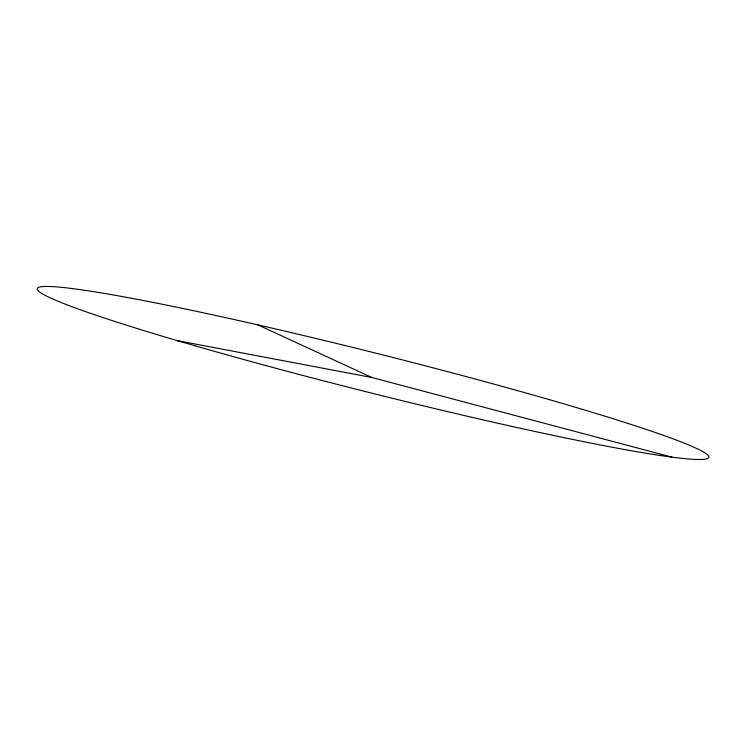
<?xml version="1.0" encoding="UTF-8"?>
<svg xmlns="http://www.w3.org/2000/svg" width="746" height="746" viewBox="0 0 746 746"><rect width="100%" height="100%" fill="white"/><g stroke="black" fill="none" stroke-linecap="round" stroke-linejoin="round"><path stroke-width="1.12" d="M177.231 340.614L371.956 377.523L671.754 457.111M257.92 324.902L371.956 377.523M194.837 345.743A346.219 19.881 14.1 0 0 708.7 457.727A346.219 19.881 14.1 0 0 215.753 315.493A346.219 19.881 14.1 0 0 194.837 345.743"/></g></svg>
